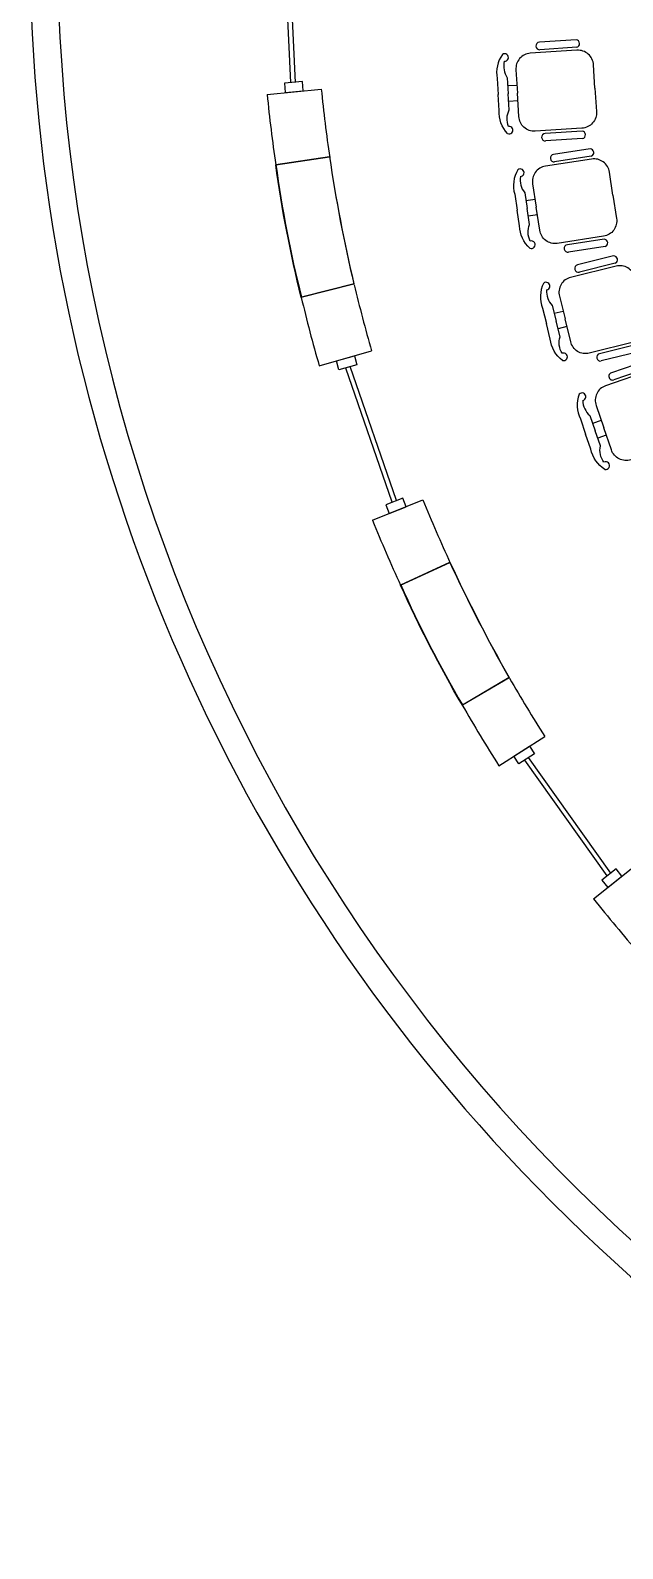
# Model space of a CAD drawing. Header units: feet. Extents: x 50754 to 76410, y 49660 to 67674.
# Drawn here: x 65816.5 to 65947.5, y 59539 to 59874.4 of the extents above; entities that cross this region are included whole.
import ezdxf

# ---------------------------------------------------------------- set-up
doc = ezdxf.new("R2010")
doc.units = ezdxf.units.FT
doc.linetypes.add('Amconstr', pattern=[9999, 9999, 0])
for name, color, linetype in [('COL', 6, 'Continuous'), ('E--CONCRETE-1', 6, 'Continuous'), ('F--BLOCKWALL-3', 253, 'Continuous'), ('FOOTPATH', 1, 'Continuous'), ('L--WINDOW-2', 2, 'Continuous'), ('NOITHAT', 21, 'Continuous'), ('WALL', 4, 'Continuous')]:
    doc.layers.add(name, color=color, linetype=linetype)

# ---------------------------------------------------------------- blocks, each defined once
blk = doc.blocks.new('A$C2b783d29')
at = {"layer": 'COL', "color": 253}
for points in [[(1987.23, 2240.73, 0.021817), (1961.17, 2228.83), (1955.58, 2239.45, -0.026861), (1982.72, 2251.86)], [(1906.46, 2193.67, 0.021817), (1884.81, 2174.91), (1876.45, 2183.52, -0.026861), (1899, 2203.07)]]:
    blk.add_lwpolyline(points, format="xyb", close=True, dxfattribs=at)
at = {"layer": 'E--CONCRETE-1', "color": 253}
for p, q in [((1982.8, 2251.86), (1987.3, 2240.73)), ((1961.24, 2228.83), (1955.65, 2239.45)), ((1899.07, 2203.07), (1906.53, 2193.67)), ((1884.88, 2174.91), (1876.52, 2183.52))]:
    blk.add_line(p, q, dxfattribs=at)
for centre, radius, start, end in [((2084.61, 1993.17), 278, 111.484, 117.6385), ((2110.57, 1936.32), 328.43, 112.0458, 117.0451), ((2069.65, 1983.55), 278, 127.8476, 134.0021), ((2110.57, 1936.32), 328.43, 128.4094, 133.4088)]:
    blk.add_arc(centre, radius, start, end, dxfattribs=at)
at = {"layer": 'F--BLOCKWALL-3', "color": 253}
for p, q in [((1997.34, 2257.39), (2001.34, 2246.04)), ((1941.82, 2232.01), (1947.78, 2221.57)), ((1911.47, 2212.5), (1918.5, 2202.74)), ((1865.39, 2172.54), (1874.06, 2164.2)), ((1841.79, 2145.25), (1851.29, 2137.87))]:
    blk.add_line(p, q, dxfattribs=at)
for centre, radius, start, end in [((2110.71, 1935.57), 341.2, 109.4067, 112.0316), ((2110.71, 1935.57), 329.17, 109.4067, 112.0574), ((2110.91, 1935.66), 341.2, 117.0825, 119.7084), ((2110.91, 1935.66), 329.17, 117.0825, 119.7084), ((2110.91, 1935.66), 341.2, 125.7703, 128.3952), ((2110.91, 1935.66), 329.17, 125.7703, 128.421), ((2111.34, 1935.99), 341.24, 133.4894, 136.1153), ((2111.34, 1935.99), 329.21, 133.4894, 136.1153), ((2111.34, 1935.99), 341.24, 142.1772, 144.8021)]:
    blk.add_arc(centre, radius, start, end, dxfattribs=at)
at = {"layer": 'L--WINDOW-2', "color": 253}
for p, q in [((2001.13, 2252.88), (2031.21, 2261.72)), ((2001.42, 2251.89), (2031.5, 2260.74)), ((2000.63, 2254.27), (1998.69, 2253.6)), ((2001.93, 2250.49), (2000.63, 2254.27)), ((1998.69, 2253.6), (1999.99, 2249.82)), ((1999.99, 2249.82), (2001.93, 2250.49)), ((1942, 2227.56), (1943.78, 2228.58)), ((1944.04, 2223.99), (1942, 2227.56)), ((1943.78, 2228.58), (1945.82, 2225)), ((1916.38, 2209.24), (1942.74, 2226.2)), ((1916.94, 2208.38), (1943.3, 2225.34)), ((1945.82, 2225), (1944.04, 2223.99)), ((1915.5, 2210.44), (1913.83, 2209.25)), ((1917.82, 2207.18), (1915.5, 2210.44)), ((1913.83, 2209.25), (1916.14, 2205.99)), ((1916.14, 2205.99), (1917.82, 2207.18)), ((1847.42, 2143.51), (1867.92, 2167.23)), ((1848.2, 2142.84), (1868.69, 2166.56)), ((1866.82, 2168.32), (1868.25, 2169.8)), ((1869.79, 2165.47), (1866.82, 2168.32)), ((1868.25, 2169.8), (1871.21, 2166.95)), ((1871.21, 2166.95), (1869.79, 2165.47)), ((1846.24, 2144.41), (1844.97, 2142.79)), ((1849.38, 2141.94), (1846.24, 2144.41)), ((1844.97, 2142.79), (1848.11, 2140.32)), ((1848.11, 2140.32), (1849.38, 2141.94))]:
    blk.add_line(p, q, dxfattribs=at)
at = {"layer": 'NOITHAT', "color": 253}
for p, q in [((2009.06, 2203.18), (2008.46, 2205.11)), ((2012.35, 2204.2), (2011.75, 2206.14)), ((2023.65, 2193.34), (2021.21, 2201.15)), ((2025.23, 2193.84), (2022.8, 2201.65)), ((1985.64, 2193.05), (1984.86, 2194.92)), ((1988.82, 2194.36), (1988.05, 2196.23)), ((2004.36, 2187.32), (2001.92, 2195.13)), ((2005.94, 2187.82), (2003.51, 2195.63)), ((2001.04, 2184.55), (1997.92, 2192.12)), ((2002.58, 2185.19), (1999.46, 2192.75)), ((1966.27, 2182.46), (1965.33, 2184.26)), ((1982.37, 2176.84), (1979.24, 2184.4)), ((1983.91, 2177.47), (1980.78, 2185.03)), ((1963.21, 2180.87), (1962.27, 2182.66)), ((1979.32, 2173.78), (1975.53, 2181.03)), ((1980.79, 2174.55), (1977, 2181.8)), ((1944.87, 2168.59), (1943.77, 2170.3)), ((1961.41, 2164.43), (1957.62, 2171.68)), ((1962.88, 2165.2), (1959.09, 2172.45)), ((1941.96, 2166.73), (1940.87, 2168.43)), ((1958.64, 2161.11), (1954.22, 2168)), ((1960.04, 2162.01), (1955.62, 2168.9))]:
    blk.add_line(p, q, dxfattribs=at)
for points in [[(2001.51, 2203.7, -0.207066), (2006.07, 2206.7), (2009.44, 2207.75)], [(2018.26, 2208.93, 0.207066), (2012.81, 2208.8), (2009.44, 2207.75)], [(2016.86, 2208.17, 0.214578), (2013.49, 2206.68), (2010.1, 2205.62)], [(2003.09, 2203.87, -0.214578), (2006.72, 2204.57), (2010.1, 2205.62)], [(2015.82, 2187.29), (2010.88, 2185.75, -0.414214), (2006.56, 2188.01), (2003.48, 2197.89, -0.418376), (2005.77, 2202.15), (2010.71, 2203.69)], [(2015.82, 2187.29), (2020.76, 2188.83, 0.414214), (2023.03, 2193.15), (2019.95, 2203.03, 0.418376), (2015.65, 2205.23), (2010.71, 2203.69)], [(1978.07, 2192.9, -0.207066), (1982.34, 2196.29), (1985.61, 2197.64)], [(1994.29, 2199.6, 0.207066), (1988.87, 2198.99), (1985.61, 2197.64)], [(1992.96, 2198.71, 0.214578), (1989.73, 2196.93), (1986.46, 2195.58)], [(1979.63, 2193.21, -0.214578), (1983.18, 2194.22), (1986.46, 2195.58)], [(1993.79, 2177.83), (1989.01, 2175.85, -0.414214), (1984.5, 2177.72), (1980.55, 2187.29, -0.418376), (1982.45, 2191.73), (1987.23, 2193.71)], [(1993.79, 2177.83), (1998.57, 2179.8, 0.414214), (2000.45, 2184.31), (1996.49, 2193.87, 0.418376), (1992.01, 2195.68), (1987.23, 2193.71)], [(1971.25, 2188.17, 0.207066), (1965.9, 2187.07), (1962.77, 2185.44)], [(1970.01, 2187.16, 0.214578), (1966.95, 2185.1), (1963.8, 2183.46)], [(1955.69, 2180.04, -0.207066), (1959.64, 2183.8), (1962.77, 2185.44)], [(1957.22, 2180.49, -0.214578), (1960.66, 2181.82), (1963.8, 2183.46)], [(1972.69, 2166.43), (1977.28, 2168.83, 0.414214), (1978.74, 2173.48), (1973.95, 2182.66, 0.418376), (1969.33, 2184.06), (1964.74, 2181.66)], [(1972.69, 2166.43), (1968.11, 2164.04, -0.414214), (1963.45, 2165.5), (1958.66, 2174.67, -0.418376), (1960.15, 2179.27), (1964.74, 2181.66)], [(1949.32, 2174.72, 0.207066), (1944.09, 2173.15), (1941.12, 2171.24)], [(1948.17, 2173.61, 0.214578), (1945.31, 2171.28), (1942.32, 2169.37)], [(1934.54, 2165.24, -0.207066), (1938.15, 2169.34), (1941.12, 2171.24)], [(1952.7, 2153.2), (1957.05, 2156, 0.414214), (1958.09, 2160.77), (1952.5, 2169.48, 0.418376), (1947.77, 2170.46), (1943.42, 2167.66)], [(1936.03, 2165.82, -0.214578), (1939.34, 2167.45), (1942.32, 2169.37)], [(1952.7, 2153.2), (1948.34, 2150.41, -0.414214), (1943.57, 2151.45), (1937.98, 2160.16, -0.418376), (1939.06, 2164.87), (1943.42, 2167.66)]]:
    blk.add_lwpolyline(points, format="xyb", dxfattribs=at)
for centre, radius, start, end in [((2017.69, 2208.31), 0.843, 189.7913, 47.5034), ((2002.33, 2203.52), 0.843, 167.149, 24.861), ((2022, 2201.4), 0.831, 17.3262, 197.3262), ((1993.78, 2198.93), 0.843, 194.9142, 52.6262), ((2002.71, 2195.38), 0.831, 17.3262, 197.3262), ((2024.4, 2193.74), 0.844, 207.6842, 6.7481), ((1978.9, 2192.78), 0.843, 172.2718, 29.9839), ((1998.69, 2192.43), 0.831, 22.449, 202.449), ((1970.8, 2187.45), 0.843, 200.037, 57.749), ((2005.11, 2187.72), 0.844, 207.9043, 6.9682), ((1980.01, 2184.72), 0.831, 22.449, 202.449), ((2001.75, 2185.01), 0.844, 212.807, 11.8709), ((1956.53, 2180), 0.843, 177.3946, 35.1067), ((1976.27, 2181.42), 0.831, 27.5718, 207.5718), ((1983.08, 2177.29), 0.844, 213.0271, 12.091), ((1948.93, 2173.97), 0.843, 205.1598, 62.8718), ((1979.98, 2174.3), 0.844, 217.9299, 16.9938), ((1958.35, 2172.07), 0.831, 27.5718, 207.5718), ((1954.92, 2168.45), 0.831, 32.6946, 212.6946), ((1935.39, 2165.27), 0.843, 182.5174, 40.2295)]:
    blk.add_arc(centre, radius, start, end, dxfattribs=at)

msp = doc.modelspace()

# ---------------------------------------------------------------- linework, layer by layer
at = {"layer": 'FOOTPATH', "color": 253, "elevation": 0.01704}
for points in [[(67885.6226, 59364.75647), (68003.66664, 59849.59315), (67632.14955, 59940.04706), (67676.36348, 60121.64487, 1), (67052.58563, 60273.51715), (67010.97387, 60102.60713), (66593.05246, 60204.35918), (66612.92486, 60285.98018), (66361.27617, 60347.24952), (66341.40376, 60265.62853), (66302.18081, 60275.17821, 1), (66116.37139, 59512.01198), (66140.52065, 59506.13232), (66106.65743, 59367.04754), (66268.44525, 59327.65677), (66233.97427, 59186.07571), (66134.86937, 59210.20495), (66054.43856, 58879.85525), (66106.90585, 58867.08095), (65979.90682, 58345.46383), (66026.54442, 58334.1089), (65943.91014, 57994.70901), (66405.24729, 57882.38645)], [(67879.7929, 59366.17584), (67996.41757, 59845.18282), (67624.90048, 59935.63673), (67670.53378, 60123.06423, 1), (67058.41533, 60272.09778), (67015.3842, 60095.35806), (66585.80339, 60199.94885), (66605.6758, 60281.56984), (66365.6865, 60340.00046), (66345.81409, 60258.37946), (66300.76144, 60269.34851, 1), (66117.79076, 59517.84168), (66147.76971, 59510.54265), (66113.9065, 59371.45787), (66275.69432, 59332.06711), (66238.3846, 59178.82665), (66139.27971, 59202.95589), (66061.68762, 58884.26559), (66114.15492, 58871.49128), (65987.15589, 58349.87416), (66033.79349, 58338.51923), (65951.15921, 57999.11935), (66406.66665, 57888.21615)]]:
    msp.add_lwpolyline(points, format="xyb", dxfattribs=at)

# ---------------------------------------------------------------- block references
at = {"layer": 'WALL', "color": 253, "linetype": 'Amconstr', "lineweight": 25, "rotation": 76.31633277806492}
msp.add_blockref('A$C2b783d29', (67589.70836, 57385.58811, 0.01704), dxfattribs=at)

doc.saveas('drawing.dxf')
